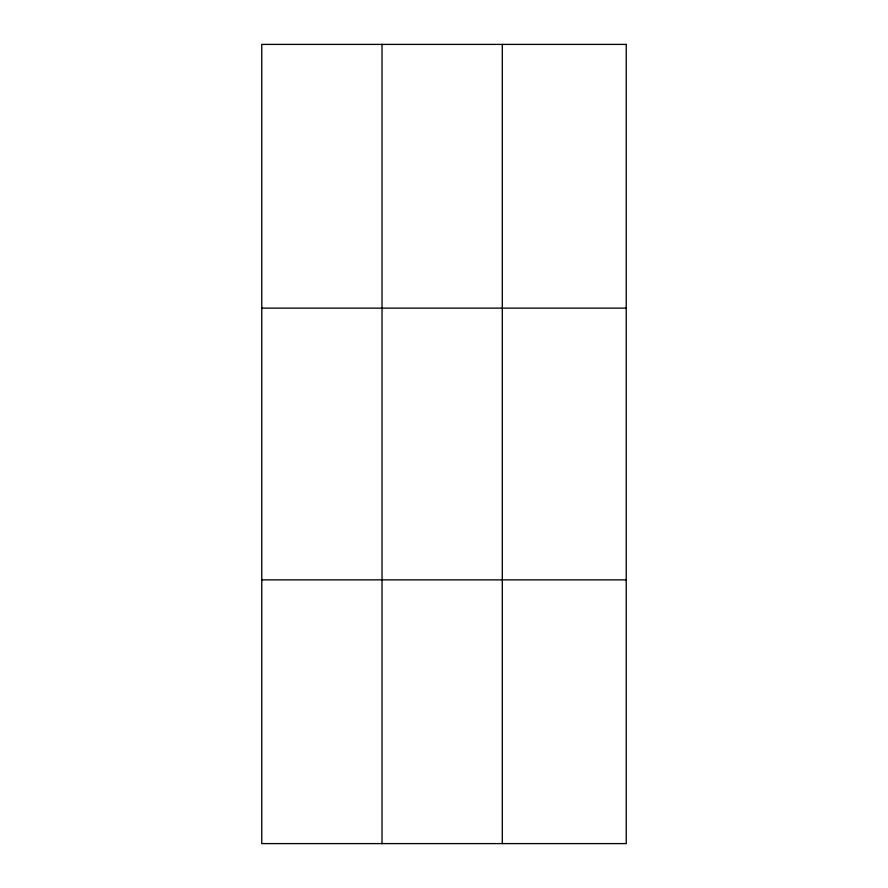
<?xml version="1.0" encoding="UTF-8"?>
<svg xmlns="http://www.w3.org/2000/svg" width="888" height="888" viewBox="0 0 888 888"><rect width="100%" height="100%" fill="white"/><g stroke="black" fill="none" stroke-linecap="round" stroke-linejoin="round"><path stroke-width="1.33" d="M382.04 843.6L382.04 44.4M502.319 843.6L502.319 44.4M261.76 308.136L626.24 308.136M261.76 579.864L626.24 579.864M626.24 44.4L626.24 843.6L261.76 843.6L261.76 44.4L626.24 44.4"/></g></svg>
